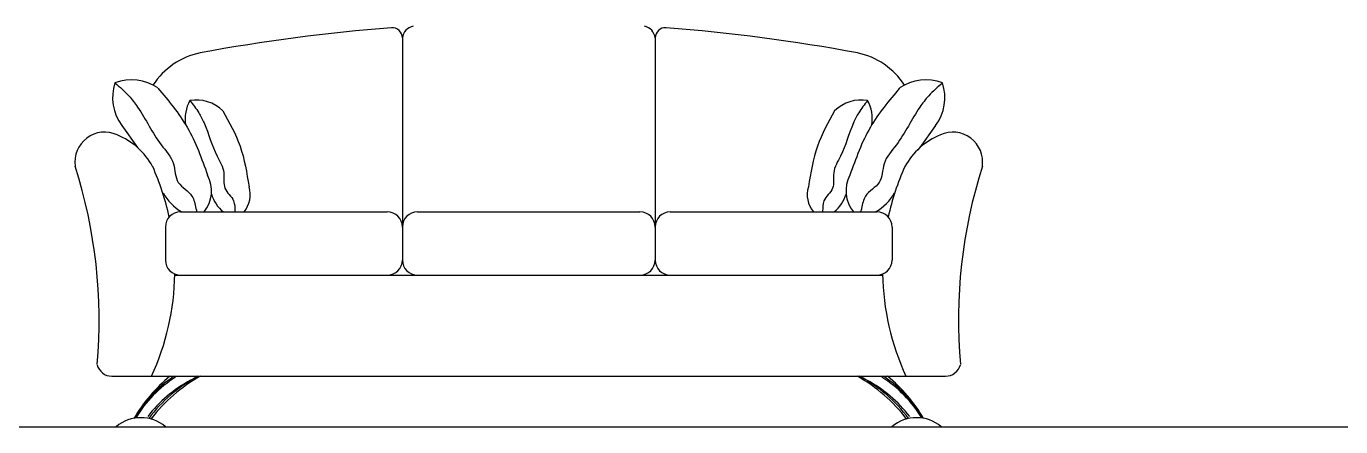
# Model space of a CAD drawing. Header units: inches. Extents: x 6 to 48.5, y 12.5 to 37.3.
# Drawn here: x 21.323 to 23.922, y 27.215 to 28.007 of the extents above; entities that cross this region are included whole.
import ezdxf

# ---------------------------------------------------------------- set-up
doc = ezdxf.new("R2010")
doc.units = ezdxf.units.IN
doc.header["$MEASUREMENT"] = 0
doc.layers.add('02', color=2, linetype='Continuous')
doc.layers.add('1', color=1, linetype='Continuous')

msp = doc.modelspace()

# ---------------------------------------------------------------- linework, layer by layer
at = {"layer": '02'}
for p, q in [((22.0665, 27.9842), (22.0665, 27.5445)), ((22.5665, 27.9842), (22.5665, 27.5445)), ((21.5118, 27.8108), (21.5429, 27.767)), ((23.1211, 27.8108), (23.09, 27.767)), ((21.6278, 27.6398), (22.0365, 27.6398)), ((22.0965, 27.6398), (22.5365, 27.6398)), ((22.5965, 27.6398), (23.0051, 27.6398)), ((21.5978, 27.6098), (21.5978, 27.5445)), ((23.0351, 27.6098), (23.0351, 27.5445)), ((21.6164, 27.5145), (23.0166, 27.5145)), ((21.492, 27.3145), (23.141, 27.3145))]:
    msp.add_line(p, q, dxfattribs=at)
for centre, radius, start, end in [((22.3165, 24.4637), 3.5508, 94.3856, 100.5478), ((22.0465, 27.9842), 0.02, 0, 94.3856), ((22.0922, 27.9817), 0.0258, 99.7739, 174.4506), ((22.5407, 27.9817), 0.0258, 5.5494, 80.2261), ((22.5865, 27.9842), 0.02, 85.6144, 180), ((22.3165, 24.4637), 3.5508, 79.4522, 85.6144), ((21.6966, 27.8104), 0.1472, 101.8223, 146.9114), ((22.9363, 27.8104), 0.1472, 33.0886, 78.1777), ((21.531, 27.8106), 0.0907, 55.0706, 111.3118), ((23.1019, 27.8106), 0.0907, 68.6882, 124.9294), ((21.5856, 27.866), 0.0922, 161.6688, 216.8088), ((23.0473, 27.866), 0.0922, 323.1912, 18.3312), ((21.7107, 27.8243), 0.0738, 151.0079, 189.4415), ((21.6596, 27.7887), 0.0725, 44.4097, 100.6509), ((22.9733, 27.7887), 0.0725, 79.3491, 135.5903), ((22.9222, 27.8243), 0.0738, 350.5585, 28.9921), ((21.4777, 27.7386), 0.059, 65.3723, 188.2209), ((21.45, 27.6629), 0.1395, 28.478, 67.9871), ((23.183, 27.6629), 0.1395, 112.0129, 151.522), ((23.1552, 27.7386), 0.059, 351.7791, 114.6277), ((20.4631, 27.4254), 1.0036, 354.969, 17.6796), ((21.1155, 27.5245), 0.501, 12.1108, 24.1446), ((23.5174, 27.5245), 0.501, 155.8554, 167.8892), ((24.1699, 27.4254), 1.0036, 162.3204, 185.031), ((21.623, 27.6814), 0.066, 320.9252, 27.9818), ((21.7128, 27.6736), 0.0528, 320.2192, 17.3208), ((22.9201, 27.6736), 0.0528, 162.6792, 219.7808), ((23.0099, 27.6814), 0.066, 152.0182, 219.0748), ((21.6747, 27.7208), 0.0922, 207.8731, 241.3813), ((21.7592, 27.6969), 0.0738, 197.2122, 230.7203), ((22.8737, 27.6969), 0.0738, 309.2797, 342.7878), ((22.9582, 27.7208), 0.0922, 298.6187, 332.1269), ((21.6278, 27.6098), 0.03, 90, 180), ((22.0365, 27.6098), 0.03, 0, 90), ((22.0965, 27.6098), 0.03, 90, 180), ((22.5365, 27.6098), 0.03, 0, 90), ((22.5965, 27.6098), 0.03, 90, 180), ((23.0051, 27.6098), 0.03, 0, 90), ((21.6278, 27.5445), 0.03, 180, 270), ((22.0365, 27.5445), 0.03, 270, 0), ((22.0965, 27.5445), 0.03, 180, 270), ((22.5365, 27.5445), 0.03, 270, 0), ((22.5965, 27.5445), 0.03, 180, 270), ((23.0051, 27.5445), 0.03, 270, 0), ((21.1155, 27.5245), 0.501, 335.218, 359.1173), ((23.5174, 27.5245), 0.501, 180.8827, 204.782), ((21.492, 27.3445), 0.03, 193.7828, 270), ((23.141, 27.3445), 0.03, 270, 346.2172), ((21.8051, 27.0727), 0.3127, 129.3605, 149.575), ((21.7535, 27.1075), 0.249, 124.3728, 150.1504), ((21.7481, 27.1058), 0.2442, 122.223, 148.7838), ((21.7759, 27.0691), 0.2699, 118.42, 142.1102), ((21.7984, 27.0582), 0.2902, 117.9833, 143.5279), ((21.8243, 27.0336), 0.3219, 119.23, 142.4559), ((22.8087, 27.0336), 0.3219, 37.5441, 60.77), ((22.8345, 27.0582), 0.2902, 36.4721, 62.0167), ((22.857, 27.0691), 0.2699, 37.8898, 61.58), ((22.8848, 27.1058), 0.2442, 31.2162, 57.777), ((22.8795, 27.1075), 0.249, 29.8496, 55.6272), ((22.8278, 27.0727), 0.3127, 30.425, 50.6395), ((21.5493, 27.1569), 0.0755, 49.7425, 130.2575), ((23.0836, 27.1569), 0.0755, 49.7425, 130.2575)]:
    msp.add_arc(centre, radius, start, end, dxfattribs=at)
for points, knots in [([(21.4981, 27.895), (21.5076, 27.8868), (21.5242, 27.8724), (21.5555, 27.8315), (21.5777, 27.7827), (21.6182, 27.7396), (21.6161, 27.6939), (21.6529, 27.6774), (21.6565, 27.6526), (21.6594, 27.6421), (21.6601, 27.6398)], [0, 0, 0, 0, 37.506288, 65.782259, 153.619658, 198.465285, 236.495883, 274.837161, 300.242842, 307.42838, 307.42838, 307.42838, 307.42838]), ([(23.1348, 27.895), (23.1254, 27.8868), (23.1088, 27.8724), (23.0774, 27.8315), (23.0552, 27.7827), (23.0148, 27.7396), (23.0168, 27.6939), (22.98, 27.6774), (22.9764, 27.6526), (22.9735, 27.6421), (22.9728, 27.6398)], [0, 0, 0, 0, 37.506288, 65.782259, 153.619658, 198.465285, 236.495883, 274.837161, 300.242842, 307.42838, 307.42838, 307.42838, 307.42838]), ([(21.6462, 27.86), (21.6524, 27.8522), (21.6633, 27.8384), (21.6819, 27.8016), (21.6922, 27.7599), (21.7176, 27.7201), (21.7092, 27.6844), (21.7357, 27.666), (21.7349, 27.6476), (21.7354, 27.6403), (21.7354, 27.6398)], [0, 0, 0, 0, 37.506288, 65.782259, 153.619658, 198.465285, 236.495883, 274.837161, 300.242842, 301.926971, 301.926971, 301.926971, 301.926971]), ([(22.9867, 27.86), (22.9805, 27.8522), (22.9696, 27.8384), (22.951, 27.8016), (22.9408, 27.7599), (22.9153, 27.7201), (22.9237, 27.6844), (22.8972, 27.666), (22.898, 27.6476), (22.8976, 27.6403), (22.8975, 27.6398)], [0, 0, 0, 0, 37.506288, 65.782259, 153.619658, 198.465285, 236.495883, 274.837161, 300.242842, 301.926971, 301.926971, 301.926971, 301.926971])]:
    msp.add_open_spline(points, degree=3, knots=knots, dxfattribs=at)
for points in [[(21.583, 27.8849), (21.6407, 27.8074), (21.6813, 27.7124)], [(23.05, 27.8849), (22.9922, 27.8074), (22.9516, 27.7124)], [(21.7114, 27.8395), (21.7454, 27.77), (21.7632, 27.6893)], [(22.9215, 27.8395), (22.8875, 27.77), (22.8697, 27.6893)]]:
    msp.add_spline(points, degree=3, dxfattribs=at)
at = {"layer": '1'}
msp.add_line((6.3075, 27.2145), (26.6337, 27.2145), dxfattribs=at)

doc.saveas('drawing.dxf')
